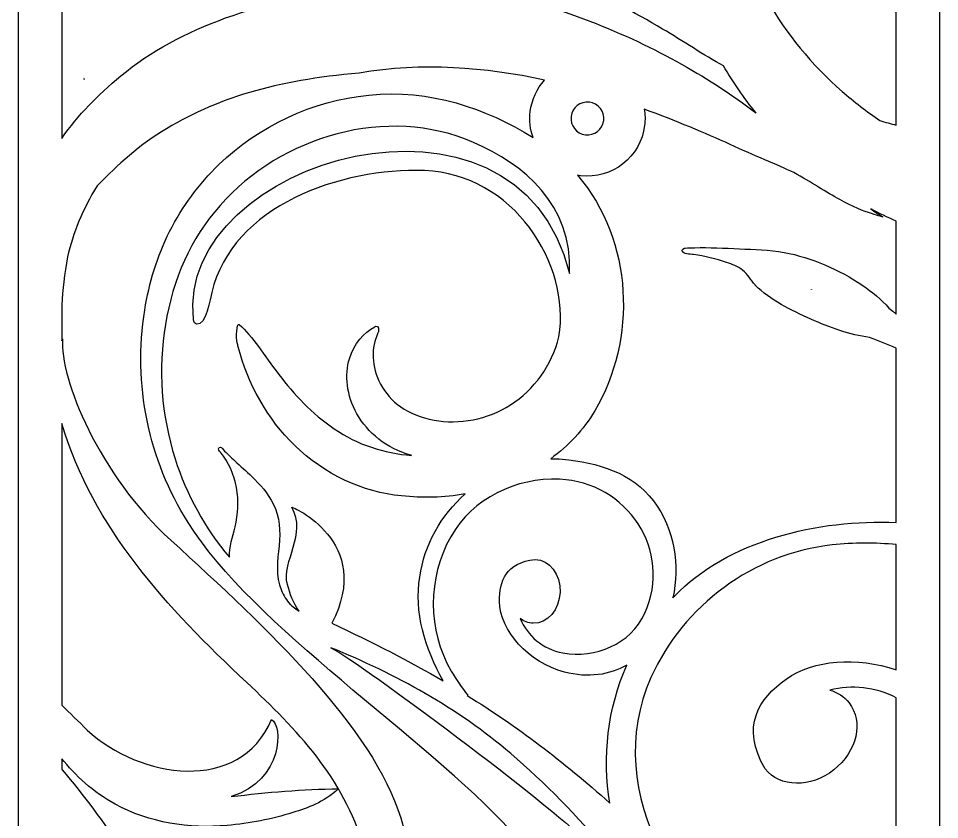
# Model space of a CAD drawing. Header units: centimetres. Extents: x 8.1 to 13.4, y -9 to 9.
# Drawn here: x 8.12 to 13.42, y -0.55 to 4.06 of the extents above; entities that cross this region are included whole.
import ezdxf

# ---------------------------------------------------------------- set-up
doc = ezdxf.new("R2010")
doc.units = ezdxf.units.CM
doc.header["$MEASUREMENT"] = 0
doc.layers.add('layer 1', color=7, linetype='Continuous')

msp = doc.modelspace()

# ---------------------------------------------------------------- linework, layer by layer
at = {"layer": 'layer 1', "color": 250, "lineweight": 30}
for points, knots in [([(13.41766, 9.00069), (13.41766, 9.00069), (8.11955, 9.00069), (8.11955, 9.00069), (8.11955, 9.00069), (8.11955, 9.00069), (8.11955, -9.00021), (8.11955, -9.00021), (8.11955, -9.00021), (8.11955, -9.00021), (13.41766, -9.00021), (13.41766, -9.00021), (13.41766, -9.00021), (13.41766, -9.00021), (13.41766, 9.00069), (13.41766, 9.00069)], [0, 0, 0, 0, 0.2, 0.2, 0.2, 0.2, 0.4, 0.4, 0.4, 0.4, 0.6, 0.6, 0.6, 0.6, 1, 1, 1, 1]), ([(13.16892, 5.59958), (13.16892, 5.59958), (13.16892, 4.74987), (13.16892, 4.74987), (13.16892, 4.74987), (13.08696, 4.79093), (12.99513, 4.7902), (12.9287, 4.73929), (12.9287, 4.73929), (12.74644, 4.55365), (12.80506, 4.38676), (12.92047, 4.25172), (12.92047, 4.25172), (12.98103, 4.18085), (13.0682, 4.12782), (13.16892, 4.09543), (13.16892, 4.09543), (13.16892, 4.09543), (13.16892, 3.44689), (13.16892, 3.44689), (13.16892, 3.44689), (13.13724, 3.45454), (13.10568, 3.46316), (13.07429, 3.47276), (13.07429, 3.47276), (13.00415, 3.52078), (12.92131, 3.58382), (12.85742, 3.63989), (12.85742, 3.63989), (12.68073, 3.79596), (12.53515, 3.9727), (12.42713, 4.16374), (12.42713, 4.16374), (12.33499, 4.32622), (12.26505, 4.49624), (12.21407, 4.66416), (12.21407, 4.66416), (12.23989, 4.96289), (12.40432, 5.24173), (12.64484, 5.42314), (12.64484, 5.42314), (12.80354, 5.54291), (12.98793, 5.59935), (13.16892, 5.59958)], [0, 0, 0, 0, 0.0833333, 0.0833333, 0.0833333, 0.0833333, 0.1666667, 0.1666667, 0.1666667, 0.1666667, 0.25, 0.25, 0.25, 0.25, 0.3333333, 0.3333333, 0.3333333, 0.3333333, 0.4166667, 0.4166667, 0.4166667, 0.4166667, 0.5, 0.5, 0.5, 0.5, 0.5833333, 0.5833333, 0.5833333, 0.5833333, 0.6666667, 0.6666667, 0.6666667, 0.6666667, 0.75, 0.75, 0.75, 0.75, 0.8333333, 0.8333333, 0.8333333, 0.8333333, 1, 1, 1, 1]), ([(8.36828, 3.37008), (8.36828, 3.37008), (8.36828, 4.53997), (8.36828, 4.53997), (8.36828, 4.53997), (8.60341, 4.58686), (8.84201, 4.62773), (9.08333, 4.64805), (9.08333, 4.64805), (9.36319, 4.67495), (9.60425, 4.65648), (9.88637, 4.62351), (9.88637, 4.62351), (10.15653, 4.59522), (10.41009, 4.56225), (10.64374, 4.50882), (10.64374, 4.50882), (10.87803, 4.45689), (11.09019, 4.38219), (11.27731, 4.28759), (11.27731, 4.28759), (11.48717, 4.18737), (11.66076, 4.097), (11.8248, 3.99864), (11.8248, 3.99864), (11.94234, 3.93035), (12.06151, 3.8479), (12.17462, 3.78709), (12.17462, 3.78709), (12.22904, 3.69426), (12.29167, 3.60361), (12.36181, 3.51668), (12.36181, 3.51668), (12.35154, 3.5241), (12.34111, 3.53167), (12.33048, 3.53947), (12.33048, 3.53947), (12.08654, 3.72286), (11.75593, 3.91322), (11.37005, 4.05822), (11.37005, 4.05822), (10.98165, 4.2029), (10.49963, 4.30354), (9.99152, 4.20786), (9.99152, 4.20786), (9.55658, 4.17792), (9.04048, 4.0093), (8.7089, 3.72981), (8.7089, 3.72981), (8.57106, 3.61392), (8.46684, 3.50885), (8.36828, 3.37008)], [0, 0, 0, 0, 0.0714286, 0.0714286, 0.0714286, 0.0714286, 0.1428571, 0.1428571, 0.1428571, 0.1428571, 0.2142857, 0.2142857, 0.2142857, 0.2142857, 0.2857143, 0.2857143, 0.2857143, 0.2857143, 0.3571429, 0.3571429, 0.3571429, 0.3571429, 0.4285714, 0.4285714, 0.4285714, 0.4285714, 0.5, 0.5, 0.5, 0.5, 0.5714286, 0.5714286, 0.5714286, 0.5714286, 0.6428571, 0.6428571, 0.6428571, 0.6428571, 0.7142857, 0.7142857, 0.7142857, 0.7142857, 0.7857143, 0.7857143, 0.7857143, 0.7857143, 0.8571429, 0.8571429, 0.8571429, 0.8571429, 1, 1, 1, 1]), ([(10.5631, 0.25097), (10.36966, 0.36393), (10.15998, 0.47201), (9.92159, 0.58307), (9.92159, 0.58307), (10.16864, 1.05005), (9.68726, 1.25896), (9.69177, 1.24931), (9.69177, 1.24931), (9.782, 1.09586), (9.63305, 0.94063), (9.66637, 0.8051), (9.66637, 0.8051), (9.68087, 0.75472), (9.69983, 0.69993), (9.73388, 0.65288), (9.73388, 0.65288), (9.72438, 0.65937), (9.68953, 0.68497), (9.68334, 0.69163), (9.68334, 0.69163), (9.66164, 0.71496), (9.64499, 0.74264), (9.63226, 0.77189), (9.63226, 0.77189), (9.5967, 0.85381), (9.6105, 0.94284), (9.61891, 1.0286), (9.61891, 1.0286), (9.62733, 1.11213), (9.62315, 1.19275), (9.58518, 1.26858), (9.58518, 1.26858), (9.55487, 1.32902), (9.50986, 1.38014), (9.46158, 1.42597), (9.46158, 1.42597), (9.42969, 1.45655), (9.39694, 1.48649), (9.36423, 1.5167), (9.36423, 1.5167), (9.34185, 1.53756), (9.31845, 1.5583), (9.29788, 1.58157), (9.29788, 1.58157), (9.29496, 1.5849), (9.29219, 1.58849), (9.28925, 1.59158), (9.28925, 1.59158), (9.27989, 1.60253), (9.26312, 1.58863), (9.272, 1.57751), (9.272, 1.57751), (9.27493, 1.57376), (9.27793, 1.57032), (9.28089, 1.56698), (9.28089, 1.56698), (9.37829, 1.44842), (9.40285, 1.28336), (9.36523, 1.13658), (9.36523, 1.13658), (9.35083, 1.07939), (9.33136, 1.02153), (9.33302, 0.96226), (9.33302, 0.96226), (9.19301, 1.12902), (9.08538, 1.32201), (9.02094, 1.52886), (9.02094, 1.52886), (8.94103, 1.77836), (8.92188, 2.04531), (8.96527, 2.30083), (8.96527, 2.30083), (9.00748, 2.55877), (9.11137, 2.79655), (9.27933, 2.98476), (9.27933, 2.98476), (9.63076, 3.38396), (10.24054, 3.56364), (10.73695, 3.34688), (10.73695, 3.34688), (11.02724, 3.22014), (11.30518, 2.9925), (11.29002, 2.59341), (11.29002, 2.59341), (10.99026, 3.82269), (9.02283, 3.24935), (9.12588, 2.32934), (9.12588, 2.32934), (9.12714, 2.31303), (9.13535, 2.30472), (9.14497, 2.30247), (9.14497, 2.30247), (9.19696, 2.29023), (9.22633, 2.45525), (9.23195, 2.48358), (9.23195, 2.48358), (9.34802, 2.98426), (9.97674, 3.20221), (10.45534, 3.18474), (10.45534, 3.18474), (10.96484, 3.16611), (11.29797, 2.64839), (11.22822, 2.22959), (11.22822, 2.22959), (11.1867, 2.06183), (11.08549, 1.92553), (10.95064, 1.83928), (10.95064, 1.83928), (10.81662, 1.75331), (10.65435, 1.72328), (10.50994, 1.75123), (10.50994, 1.75123), (10.35679, 1.77942), (10.25715, 1.85542), (10.20225, 1.95703), (10.20225, 1.95703), (10.1485, 2.05631), (10.14849, 2.1685), (10.18697, 2.25171), (10.18697, 2.25171), (10.18801, 2.25368), (10.18891, 2.25576), (10.18994, 2.25805), (10.18994, 2.25805), (10.1933, 2.26549), (10.19263, 2.29802), (10.17504, 2.28984), (10.17504, 2.28984), (10.17304, 2.28877), (10.17053, 2.28767), (10.16864, 2.28658), (10.16864, 2.28658), (10.10661, 2.25427), (10.04911, 2.19223), (10.02349, 2.10329), (10.02349, 2.10329), (9.99631, 2.01224), (10.00569, 1.89351), (10.06666, 1.78641), (10.06666, 1.78641), (10.12618, 1.67858), (10.23737, 1.5874), (10.37632, 1.5489), (10.37632, 1.5489), (10.37791, 1.5483), (10.37924, 1.5481), (10.381, 1.54755), (10.381, 1.54755), (10.2243, 1.55994), (10.06841, 1.60854), (9.93625, 1.7011), (9.93625, 1.7011), (9.80781, 1.78626), (9.70292, 1.9005), (9.61781, 2.01226), (9.61781, 2.01226), (9.53226, 2.12388), (9.46591, 2.23324), (9.38985, 2.30057), (9.38985, 2.30057), (9.37318, 2.3151), (9.371, 2.21834), (9.37823, 2.19584), (9.37823, 2.19584), (9.37976, 2.18794), (9.38188, 2.18011), (9.38363, 2.17273), (9.38363, 2.17273), (9.4387, 1.96206), (9.54912, 1.75857), (9.71043, 1.60308), (9.71043, 1.60308), (9.87518, 1.44167), (10.10227, 1.33443), (10.32299, 1.31507), (10.32299, 1.31507), (10.4433, 1.30155), (10.56735, 1.30539), (10.68832, 1.32625), (10.68832, 1.32625), (10.55075, 1.20308), (10.45229, 1.03409), (10.42861, 0.84877), (10.42861, 0.84877), (10.39444, 0.65375), (10.45706, 0.43559), (10.5631, 0.25097)], [0, 0, 0, 0, 0.0208333, 0.0208333, 0.0208333, 0.0208333, 0.0416667, 0.0416667, 0.0416667, 0.0416667, 0.0625, 0.0625, 0.0625, 0.0625, 0.0833333, 0.0833333, 0.0833333, 0.0833333, 0.1041667, 0.1041667, 0.1041667, 0.1041667, 0.125, 0.125, 0.125, 0.125, 0.1458333, 0.1458333, 0.1458333, 0.1458333, 0.1666667, 0.1666667, 0.1666667, 0.1666667, 0.1875, 0.1875, 0.1875, 0.1875, 0.2083333, 0.2083333, 0.2083333, 0.2083333, 0.2291667, 0.2291667, 0.2291667, 0.2291667, 0.25, 0.25, 0.25, 0.25, 0.2708333, 0.2708333, 0.2708333, 0.2708333, 0.2916667, 0.2916667, 0.2916667, 0.2916667, 0.3125, 0.3125, 0.3125, 0.3125, 0.3333333, 0.3333333, 0.3333333, 0.3333333, 0.3541667, 0.3541667, 0.3541667, 0.3541667, 0.375, 0.375, 0.375, 0.375, 0.3958333, 0.3958333, 0.3958333, 0.3958333, 0.4166667, 0.4166667, 0.4166667, 0.4166667, 0.4375, 0.4375, 0.4375, 0.4375, 0.4583333, 0.4583333, 0.4583333, 0.4583333, 0.4791667, 0.4791667, 0.4791667, 0.4791667, 0.5, 0.5, 0.5, 0.5, 0.5208333, 0.5208333, 0.5208333, 0.5208333, 0.5416667, 0.5416667, 0.5416667, 0.5416667, 0.5625, 0.5625, 0.5625, 0.5625, 0.5833333, 0.5833333, 0.5833333, 0.5833333, 0.6041667, 0.6041667, 0.6041667, 0.6041667, 0.625, 0.625, 0.625, 0.625, 0.6458333, 0.6458333, 0.6458333, 0.6458333, 0.6666667, 0.6666667, 0.6666667, 0.6666667, 0.6875, 0.6875, 0.6875, 0.6875, 0.7083333, 0.7083333, 0.7083333, 0.7083333, 0.7291667, 0.7291667, 0.7291667, 0.7291667, 0.75, 0.75, 0.75, 0.75, 0.7708333, 0.7708333, 0.7708333, 0.7708333, 0.7916667, 0.7916667, 0.7916667, 0.7916667, 0.8125, 0.8125, 0.8125, 0.8125, 0.8333333, 0.8333333, 0.8333333, 0.8333333, 0.8541667, 0.8541667, 0.8541667, 0.8541667, 0.875, 0.875, 0.875, 0.875, 0.8958333, 0.8958333, 0.8958333, 0.8958333, 0.9166667, 0.9166667, 0.9166667, 0.9166667, 0.9375, 0.9375, 0.9375, 0.9375, 0.9583333, 0.9583333, 0.9583333, 0.9583333, 1, 1, 1, 1]), ([(8.36828, -0.25563), (8.36828, -0.25563), (8.36828, -0.19638), (8.36828, -0.19638), (8.36828, -0.19638), (8.40572, -0.23888), (8.45084, -0.29093), (8.50301, -0.33586), (8.50301, -0.33586), (8.55541, -0.38178), (8.61308, -0.42283), (8.67618, -0.45678), (8.67618, -0.45678), (8.87185, -0.56474), (9.1041, -0.59875), (9.31932, -0.57969), (9.31932, -0.57969), (9.45022, -0.56794), (9.57518, -0.54334), (9.69789, -0.50536), (9.69789, -0.50536), (9.78686, -0.47784), (9.87015, -0.44884), (9.96008, -0.36929), (9.96008, -0.36929), (9.75856, -0.37059), (9.54718, -0.3881), (9.3438, -0.41399), (9.3438, -0.41399), (9.6465, -0.31744), (9.63996, -0.00219), (9.57582, 0.02987), (9.57582, 0.02987), (9.39253, -0.39987), (8.81529, -0.31091), (8.5154, -0.03086), (8.5154, -0.03086), (8.46524, 0.01864), (8.41631, 0.06619), (8.36828, 0.11204), (8.36828, 0.11204), (8.36828, 0.11204), (8.36828, 1.73144), (8.36828, 1.73144), (8.36828, 1.73144), (8.55241, 1.12515), (8.96975, 0.67539), (9.43278, 0.24202), (9.43278, 0.24202), (9.7191, -0.02597), (9.98958, -0.30439), (10.1064, -0.70668), (10.1064, -0.70668), (10.12416, -0.77188), (10.13027, -0.83645), (10.12714, -0.89142), (10.12714, -0.89142), (10.11458, -1.11187), (9.93376, -1.13988), (9.7442, -1.1709), (9.7442, -1.1709), (9.95739, -1.25202), (10.57844, -1.38003), (10.3182, -0.53608), (10.3182, -0.53608), (10.15814, -0.01704), (9.55933, 0.54882), (8.996, 1.06006), (8.996, 1.06006), (8.58629, 1.43188), (8.35416, 1.99182), (8.37372, 2.21759), (8.37372, 2.21759), (8.37372, 2.21759), (8.36859, 2.20649), (8.36859, 2.20649), (8.36859, 2.20649), (8.36859, 2.20649), (8.36828, 2.21247), (8.36828, 2.21247), (8.36828, 2.21247), (8.36828, 2.21247), (8.36828, 2.41253), (8.36828, 2.41253), (8.36828, 2.41253), (8.37275, 2.49871), (8.38333, 2.59139), (8.4026, 2.68935), (8.4026, 2.68935), (8.43236, 2.8251), (8.48996, 2.96382), (8.57248, 3.09726), (8.57248, 3.09726), (8.65115, 3.17994), (8.79953, 3.32117), (8.94228, 3.40815), (8.94228, 3.40815), (9.25419, 3.60212), (9.60164, 3.70439), (10.07946, 3.74525), (10.07946, 3.74525), (10.44157, 3.80867), (10.80631, 3.77888), (11.14525, 3.70552), (11.14525, 3.70552), (11.10161, 3.65675), (11.07193, 3.59453), (11.06345, 3.52453), (11.06345, 3.52453), (11.0571, 3.47245), (11.0632, 3.42178), (11.07939, 3.37543), (11.07939, 3.37543), (10.80739, 3.54484), (10.48599, 3.65423), (10.13416, 3.61919), (10.13416, 3.61919), (9.81065, 3.58696), (9.50283, 3.44225), (9.27235, 3.21969), (9.27235, 3.21969), (9.1572, 3.10785), (9.06123, 2.97767), (8.98918, 2.83542), (8.98918, 2.83542), (8.91732, 2.69299), (8.87136, 2.53905), (8.84608, 2.38343), (8.84608, 2.38343), (8.77628, 1.96102), (8.86855, 1.51888), (9.09536, 1.16295), (9.09536, 1.16295), (9.46879, 0.56243), (10.45472, -0.06611), (10.95106, -0.6103), (10.95106, -0.6103), (10.98534, -0.66082), (11.02149, -0.71866), (11.05832, -0.78241), (11.05832, -0.78241), (11.13485, -0.91935), (11.21191, -1.08746), (11.25036, -1.27853), (11.25036, -1.27853), (11.2889, -1.46765), (11.28562, -1.68544), (11.19585, -1.87144), (11.19585, -1.87144), (11.10904, -2.05418), (10.92665, -2.20247), (10.73356, -2.20358), (10.73356, -2.20358), (10.63963, -2.20429), (10.5468, -2.17096), (10.47989, -2.11602), (10.47989, -2.11602), (10.41232, -2.06095), (10.37114, -1.98285), (10.35758, -1.9077), (10.35758, -1.9077), (10.3436, -1.83126), (10.35647, -1.75799), (10.3829, -1.69963), (10.3829, -1.69963), (10.40887, -1.64128), (10.45023, -1.60032), (10.49047, -1.57523), (10.49047, -1.57523), (10.57289, -1.52501), (10.63985, -1.5346), (10.65284, -1.53373), (10.65284, -1.53373), (10.70872, -1.53952), (10.79162, -1.55656), (10.84464, -1.63329), (10.84464, -1.63329), (10.87009, -1.67102), (10.88531, -1.72283), (10.87676, -1.77643), (10.87676, -1.77643), (10.86884, -1.82968), (10.83641, -1.88547), (10.78349, -1.90533), (10.78349, -1.90533), (10.73118, -1.92498), (10.69456, -1.92249), (10.66769, -1.92722), (10.66769, -1.92722), (10.64095, -1.93034), (10.62245, -1.9379), (10.62246, -1.9559), (10.62246, -1.9559), (10.62169, -1.97256), (10.64239, -2.00365), (10.698, -2.01565), (10.698, -2.01565), (10.9967, -2.08465), (11.09483, -1.64729), (10.84592, -1.49553), (10.84592, -1.49553), (10.70102, -1.4072), (10.47934, -1.41071), (10.34754, -1.52348), (10.34754, -1.52348), (10.25751, -1.60052), (10.19487, -1.80067), (10.24803, -1.97907), (10.24803, -1.97907), (10.0865, -1.91466), (9.89699, -1.90623), (9.72818, -1.98103), (9.72818, -1.98103), (9.54237, -2.06336), (9.43922, -2.24066), (9.37395, -2.43751), (9.37395, -2.43751), (9.36708, -2.45823), (9.36139, -2.47923), (9.3567, -2.50042), (9.3567, -2.50042), (9.35466, -2.48188), (9.35247, -2.46331), (9.35016, -2.4447), (9.35016, -2.4447), (9.34441, -2.3976), (9.33767, -2.35026), (9.33003, -2.3031), (9.33003, -2.3031), (9.34819, -2.29915), (9.36645, -2.29431), (9.38426, -2.28837), (9.38426, -2.28837), (9.38674, -2.28733), (9.38937, -2.28652), (9.39216, -2.28552), (9.39216, -2.28552), (9.42563, -2.27353), (9.41321, -2.22491), (9.37936, -2.2259), (9.37936, -2.2259), (9.35755, -2.2265), (9.33673, -2.22506), (9.31653, -2.22193), (9.31653, -2.22193), (9.29651, -2.11252), (9.27197, -2.00287), (9.24254, -1.89413), (9.24254, -1.89413), (9.43387, -1.83102), (9.59589, -1.66544), (9.69938, -1.49089), (9.69938, -1.49089), (9.70229, -1.48656), (9.70478, -1.48203), (9.70751, -1.47742), (9.70751, -1.47742), (9.72332, -1.44942), (9.68608, -1.4225), (9.66199, -1.43931), (9.66199, -1.43931), (9.59834, -1.48325), (9.52082, -1.50938), (9.44492, -1.52175), (9.44492, -1.52175), (9.27399, -1.54931), (9.14666, -1.46399), (9.05056, -1.34383), (9.05056, -1.34383), (9.03944, -1.31807), (9.02791, -1.29267), (9.01638, -1.26719), (9.01638, -1.26719), (8.84503, -0.89163), (8.61641, -0.54949), (8.3715, -0.25946), (8.3715, -0.25946), (8.3715, -0.25946), (8.36828, -0.25563), (8.36828, -0.25563)], [0, 0, 0, 0, 0.0140845, 0.0140845, 0.0140845, 0.0140845, 0.028169, 0.028169, 0.028169, 0.028169, 0.0422535, 0.0422535, 0.0422535, 0.0422535, 0.056338, 0.056338, 0.056338, 0.056338, 0.0704225, 0.0704225, 0.0704225, 0.0704225, 0.084507, 0.084507, 0.084507, 0.084507, 0.0985915, 0.0985915, 0.0985915, 0.0985915, 0.1126761, 0.1126761, 0.1126761, 0.1126761, 0.1267606, 0.1267606, 0.1267606, 0.1267606, 0.1408451, 0.1408451, 0.1408451, 0.1408451, 0.1549296, 0.1549296, 0.1549296, 0.1549296, 0.1690141, 0.1690141, 0.1690141, 0.1690141, 0.1830986, 0.1830986, 0.1830986, 0.1830986, 0.1971831, 0.1971831, 0.1971831, 0.1971831, 0.2112676, 0.2112676, 0.2112676, 0.2112676, 0.2253521, 0.2253521, 0.2253521, 0.2253521, 0.2394366, 0.2394366, 0.2394366, 0.2394366, 0.2535211, 0.2535211, 0.2535211, 0.2535211, 0.2676056, 0.2676056, 0.2676056, 0.2676056, 0.2816901, 0.2816901, 0.2816901, 0.2816901, 0.2957746, 0.2957746, 0.2957746, 0.2957746, 0.3098592, 0.3098592, 0.3098592, 0.3098592, 0.3239437, 0.3239437, 0.3239437, 0.3239437, 0.3380282, 0.3380282, 0.3380282, 0.3380282, 0.3521127, 0.3521127, 0.3521127, 0.3521127, 0.3661972, 0.3661972, 0.3661972, 0.3661972, 0.3802817, 0.3802817, 0.3802817, 0.3802817, 0.3943662, 0.3943662, 0.3943662, 0.3943662, 0.4084507, 0.4084507, 0.4084507, 0.4084507, 0.4225352, 0.4225352, 0.4225352, 0.4225352, 0.4366197, 0.4366197, 0.4366197, 0.4366197, 0.4507042, 0.4507042, 0.4507042, 0.4507042, 0.4647887, 0.4647887, 0.4647887, 0.4647887, 0.4788732, 0.4788732, 0.4788732, 0.4788732, 0.4929577, 0.4929577, 0.4929577, 0.4929577, 0.5070423, 0.5070423, 0.5070423, 0.5070423, 0.5211268, 0.5211268, 0.5211268, 0.5211268, 0.5352113, 0.5352113, 0.5352113, 0.5352113, 0.5492958, 0.5492958, 0.5492958, 0.5492958, 0.5633803, 0.5633803, 0.5633803, 0.5633803, 0.5774648, 0.5774648, 0.5774648, 0.5774648, 0.5915493, 0.5915493, 0.5915493, 0.5915493, 0.6056338, 0.6056338, 0.6056338, 0.6056338, 0.6197183, 0.6197183, 0.6197183, 0.6197183, 0.6338028, 0.6338028, 0.6338028, 0.6338028, 0.6478873, 0.6478873, 0.6478873, 0.6478873, 0.6619718, 0.6619718, 0.6619718, 0.6619718, 0.6760563, 0.6760563, 0.6760563, 0.6760563, 0.6901408, 0.6901408, 0.6901408, 0.6901408, 0.7042254, 0.7042254, 0.7042254, 0.7042254, 0.7183099, 0.7183099, 0.7183099, 0.7183099, 0.7323944, 0.7323944, 0.7323944, 0.7323944, 0.7464789, 0.7464789, 0.7464789, 0.7464789, 0.7605634, 0.7605634, 0.7605634, 0.7605634, 0.7746479, 0.7746479, 0.7746479, 0.7746479, 0.7887324, 0.7887324, 0.7887324, 0.7887324, 0.8028169, 0.8028169, 0.8028169, 0.8028169, 0.8169014, 0.8169014, 0.8169014, 0.8169014, 0.8309859, 0.8309859, 0.8309859, 0.8309859, 0.8450704, 0.8450704, 0.8450704, 0.8450704, 0.8591549, 0.8591549, 0.8591549, 0.8591549, 0.8732394, 0.8732394, 0.8732394, 0.8732394, 0.8873239, 0.8873239, 0.8873239, 0.8873239, 0.9014085, 0.9014085, 0.9014085, 0.9014085, 0.915493, 0.915493, 0.915493, 0.915493, 0.9295775, 0.9295775, 0.9295775, 0.9295775, 0.943662, 0.943662, 0.943662, 0.943662, 0.9577465, 0.9577465, 0.9577465, 0.9577465, 0.971831, 0.971831, 0.971831, 0.971831, 1, 1, 1, 1]), ([(8.49416, 3.7183), (8.49416, 3.7183), (8.49436, 3.71848), (8.49436, 3.71848), (8.49436, 3.71848), (8.49416, 3.7183), (8.49416, 3.7183), (8.49416, 3.7183)], [0, 0, 0, 0, 0.3333333, 0.3333333, 0.3333333, 0.3333333, 1, 1, 1, 1]), ([(8.49424, 3.71813), (8.49424, 3.71813), (8.49416, 3.71827), (8.49416, 3.71827), (8.49416, 3.71827), (8.49416, 3.71827), (8.49424, 3.71813), (8.49424, 3.71813), (8.49424, 3.71813), (8.49424, 3.71813), (8.49449, 3.71801), (8.49449, 3.71801), (8.49449, 3.71801), (8.49449, 3.71801), (8.49436, 3.71801), (8.49436, 3.71801), (8.49436, 3.71801), (8.49436, 3.71801), (8.49424, 3.71813), (8.49424, 3.71813)], [0, 0, 0, 0, 0.1666667, 0.1666667, 0.1666667, 0.1666667, 0.3333333, 0.3333333, 0.3333333, 0.3333333, 0.5, 0.5, 0.5, 0.5, 0.6666667, 0.6666667, 0.6666667, 0.6666667, 1, 1, 1, 1]), ([(8.49454, 3.71789), (8.49454, 3.71789), (8.49436, 3.71797), (8.49436, 3.71797), (8.49436, 3.71797), (8.49436, 3.71797), (8.49454, 3.71789), (8.49454, 3.71789)], [0, 0, 0, 0, 0.3333333, 0.3333333, 0.3333333, 0.3333333, 1, 1, 1, 1]), ([(8.49505, 3.71667), (8.49497, 3.7169), (8.49497, 3.7169), (8.49497, 3.7169), (8.49497, 3.7169), (8.49497, 3.7169), (8.49505, 3.71667), (8.49509, 3.7166), (8.49509, 3.7166), (8.49505, 3.71667), (8.49505, 3.71667), (8.49505, 3.71667)], [0, 0, 0, 0, 0.25, 0.25, 0.25, 0.25, 0.5, 0.5, 0.5, 0.5, 1, 1, 1, 1]), ([(8.49671, 3.71334), (8.49671, 3.71334), (8.49633, 3.71325), (8.49633, 3.71325), (8.49633, 3.71325), (8.49633, 3.71325), (8.49671, 3.71334), (8.49671, 3.71334), (8.49671, 3.71334), (8.49698, 3.71317), (8.49688, 3.71287), (8.4971, 3.71235), (8.4971, 3.71235), (8.4971, 3.71196), (8.49719, 3.71196), (8.49732, 3.71172), (8.49732, 3.71172), (8.49732, 3.71172), (8.49753, 3.71163), (8.49753, 3.71163), (8.49753, 3.71163), (8.49796, 3.71081), (8.49813, 3.71035), (8.4984, 3.70965), (8.4984, 3.70965), (8.49813, 3.70982), (8.49825, 3.70999), (8.49809, 3.71018), (8.49809, 3.71018), (8.49821, 3.71026), (8.49809, 3.71026), (8.49809, 3.71026), (8.49809, 3.71026), (8.49809, 3.71055), (8.49772, 3.71068), (8.49778, 3.71076), (8.49778, 3.71076), (8.49772, 3.71086), (8.49772, 3.71086), (8.49772, 3.71086), (8.49772, 3.71086), (8.49772, 3.71086), (8.49766, 3.71128), (8.49744, 3.71145), (8.49744, 3.71145), (8.49744, 3.71145), (8.49744, 3.71145), (8.49753, 3.71163), (8.49753, 3.71163), (8.49753, 3.71163), (8.49732, 3.71172), (8.49732, 3.71172), (8.49732, 3.71172), (8.49719, 3.71196), (8.4971, 3.71196), (8.4971, 3.71218), (8.4971, 3.71218), (8.4971, 3.71218), (8.49702, 3.71214), (8.4971, 3.71235), (8.4971, 3.71235), (8.4971, 3.71235), (8.49688, 3.71287), (8.49688, 3.71287), (8.49688, 3.71287), (8.49688, 3.71287), (8.49671, 3.71291), (8.49671, 3.71291), (8.49671, 3.71291), (8.49671, 3.71282), (8.49671, 3.71304), (8.49671, 3.71334)], [0, 0, 0, 0, 0.0526316, 0.0526316, 0.0526316, 0.0526316, 0.1052632, 0.1052632, 0.1052632, 0.1052632, 0.1578947, 0.1578947, 0.1578947, 0.1578947, 0.2105263, 0.2105263, 0.2105263, 0.2105263, 0.2631579, 0.2631579, 0.2631579, 0.2631579, 0.3157895, 0.3157895, 0.3157895, 0.3157895, 0.3684211, 0.3684211, 0.3684211, 0.3684211, 0.4210526, 0.4210526, 0.4210526, 0.4210526, 0.4736842, 0.4736842, 0.4736842, 0.4736842, 0.5263158, 0.5263158, 0.5263158, 0.5263158, 0.5789474, 0.5789474, 0.5789474, 0.5789474, 0.6315789, 0.6315789, 0.6315789, 0.6315789, 0.6842105, 0.6842105, 0.6842105, 0.6842105, 0.7368421, 0.7368421, 0.7368421, 0.7368421, 0.7894737, 0.7894737, 0.7894737, 0.7894737, 0.8421053, 0.8421053, 0.8421053, 0.8421053, 0.8947368, 0.8947368, 0.8947368, 0.8947368, 1, 1, 1, 1]), ([(8.49899, 3.7082), (8.49899, 3.7082), (8.4989, 3.70854), (8.4989, 3.70854), (8.4989, 3.70854), (8.4989, 3.70854), (8.49908, 3.70837), (8.49908, 3.70837), (8.49908, 3.70837), (8.49882, 3.7082), (8.49899, 3.7082), (8.49899, 3.7082), (8.49899, 3.7082), (8.49899, 3.7082), (8.49899, 3.7082), (8.49895, 3.70804), (8.49895, 3.70804), (8.49899, 3.7082), (8.49899, 3.7082), (8.49899, 3.7082)], [0, 0, 0, 0, 0.1666667, 0.1666667, 0.1666667, 0.1666667, 0.3333333, 0.3333333, 0.3333333, 0.3333333, 0.5, 0.5, 0.5, 0.5, 0.6666667, 0.6666667, 0.6666667, 0.6666667, 1, 1, 1, 1]), ([(11.48577, 3.47316), (11.47964, 3.4213), (11.43249, 3.38443), (11.3806, 3.39085), (11.3806, 3.39085), (11.32904, 3.39712), (11.29201, 3.44414), (11.29815, 3.496), (11.29815, 3.496), (11.30458, 3.54774), (11.35194, 3.58482), (11.40344, 3.57848), (11.40344, 3.57848), (11.4554, 3.57219), (11.49219, 3.52498), (11.48577, 3.47316)], [0, 0, 0, 0, 0.2, 0.2, 0.2, 0.2, 0.4, 0.4, 0.4, 0.4, 0.6, 0.6, 0.6, 0.6, 1, 1, 1, 1]), ([(13.16892, 2.89415), (13.16892, 2.89415), (13.16892, 2.35984), (13.16892, 2.35984), (13.16892, 2.35984), (13.16397, 2.36384), (13.15942, 2.36765), (13.15535, 2.37122), (13.15535, 2.37122), (13.14547, 2.37949), (13.13589, 2.3874), (13.12603, 2.39501), (13.12603, 2.39501), (13.08461, 2.44409), (13.02584, 2.49025), (12.97542, 2.52446), (12.97542, 2.52446), (12.84041, 2.61678), (12.68244, 2.68523), (12.52322, 2.71467), (12.52322, 2.71467), (12.43585, 2.73053), (12.3514, 2.73133), (12.26617, 2.73573), (12.26617, 2.73573), (12.17969, 2.74017), (12.09316, 2.7434), (12.00823, 2.74161), (12.00823, 2.74161), (11.99185, 2.74139), (11.97048, 2.7425), (11.95409, 2.73914), (11.95409, 2.73914), (11.95108, 2.73867), (11.94814, 2.73795), (11.94595, 2.73688), (11.94595, 2.73688), (11.93449, 2.73269), (11.93281, 2.71814), (11.94706, 2.71184), (11.94706, 2.71184), (11.95196, 2.70971), (11.95747, 2.70817), (11.96329, 2.70723), (11.96329, 2.70723), (11.97672, 2.70436), (11.9913, 2.70392), (12.00324, 2.70238), (12.00324, 2.70238), (12.06646, 2.69219), (12.13124, 2.6791), (12.19293, 2.65764), (12.19293, 2.65764), (12.22409, 2.64685), (12.2583, 2.63338), (12.2837, 2.61355), (12.2837, 2.61355), (12.31662, 2.58814), (12.3306, 2.55598), (12.35651, 2.5275), (12.35651, 2.5275), (12.35701, 2.52702), (12.35744, 2.52674), (12.35783, 2.52643), (12.35783, 2.52643), (12.35811, 2.52572), (12.35829, 2.52547), (12.35892, 2.52513), (12.35892, 2.52513), (12.43921, 2.44291), (12.56751, 2.38007), (12.67766, 2.33104), (12.67766, 2.33104), (12.78514, 2.28356), (12.9033, 2.23949), (13.01517, 2.226), (13.01517, 2.226), (13.06918, 2.20609), (13.12034, 2.18528), (13.16892, 2.16389), (13.16892, 2.16389), (13.16892, 2.16389), (13.16892, 1.16141), (13.16892, 1.16141), (13.16892, 1.16141), (12.72059, 1.18435), (12.19555, 1.05542), (11.89311, 0.73867), (11.89311, 0.73867), (11.88981, 0.73552), (11.88662, 0.7323), (11.88336, 0.72911), (11.88336, 0.72911), (11.92497, 0.91459), (11.89474, 1.12405), (11.77207, 1.28604), (11.77207, 1.28604), (11.64937, 1.44807), (11.45317, 1.50789), (11.2466, 1.52634), (11.2466, 1.52634), (11.22475, 1.5283), (11.20292, 1.52904), (11.18111, 1.52874), (11.18111, 1.52874), (11.28247, 1.60243), (11.3695, 1.6943), (11.43447, 1.80409), (11.43447, 1.80409), (11.67676, 2.2141), (11.65793, 2.78041), (11.33468, 3.15845), (11.33468, 3.15845), (11.34041, 3.15745), (11.34618, 3.15657), (11.35201, 3.15585), (11.35201, 3.15585), (11.53395, 3.13384), (11.69902, 3.26278), (11.7212, 3.44473), (11.7212, 3.44473), (11.72506, 3.47648), (11.72428, 3.50775), (11.7194, 3.53783), (11.7194, 3.53783), (11.90222, 3.47174), (12.06895, 3.40042), (12.21304, 3.33535), (12.21304, 3.33535), (12.34487, 3.27358), (12.49045, 3.21697), (12.57994, 3.17323), (12.57994, 3.17323), (12.67904, 3.11943), (12.76781, 3.05884), (12.84348, 3.01804), (12.84348, 3.01804), (12.99673, 2.93381), (13.09301, 2.92102), (13.09139, 2.91873), (13.09139, 2.91873), (13.09216, 2.91984), (13.06581, 2.93333), (13.02179, 2.96474), (13.02179, 2.96474), (13.06983, 2.94007), (13.1189, 2.91649), (13.16892, 2.89415)], [0, 0, 0, 0, 0.0263158, 0.0263158, 0.0263158, 0.0263158, 0.0526316, 0.0526316, 0.0526316, 0.0526316, 0.0789474, 0.0789474, 0.0789474, 0.0789474, 0.1052632, 0.1052632, 0.1052632, 0.1052632, 0.1315789, 0.1315789, 0.1315789, 0.1315789, 0.1578947, 0.1578947, 0.1578947, 0.1578947, 0.1842105, 0.1842105, 0.1842105, 0.1842105, 0.2105263, 0.2105263, 0.2105263, 0.2105263, 0.2368421, 0.2368421, 0.2368421, 0.2368421, 0.2631579, 0.2631579, 0.2631579, 0.2631579, 0.2894737, 0.2894737, 0.2894737, 0.2894737, 0.3157895, 0.3157895, 0.3157895, 0.3157895, 0.3421053, 0.3421053, 0.3421053, 0.3421053, 0.3684211, 0.3684211, 0.3684211, 0.3684211, 0.3947368, 0.3947368, 0.3947368, 0.3947368, 0.4210526, 0.4210526, 0.4210526, 0.4210526, 0.4473684, 0.4473684, 0.4473684, 0.4473684, 0.4736842, 0.4736842, 0.4736842, 0.4736842, 0.5, 0.5, 0.5, 0.5, 0.5263158, 0.5263158, 0.5263158, 0.5263158, 0.5526316, 0.5526316, 0.5526316, 0.5526316, 0.5789474, 0.5789474, 0.5789474, 0.5789474, 0.6052632, 0.6052632, 0.6052632, 0.6052632, 0.6315789, 0.6315789, 0.6315789, 0.6315789, 0.6578947, 0.6578947, 0.6578947, 0.6578947, 0.6842105, 0.6842105, 0.6842105, 0.6842105, 0.7105263, 0.7105263, 0.7105263, 0.7105263, 0.7368421, 0.7368421, 0.7368421, 0.7368421, 0.7631579, 0.7631579, 0.7631579, 0.7631579, 0.7894737, 0.7894737, 0.7894737, 0.7894737, 0.8157895, 0.8157895, 0.8157895, 0.8157895, 0.8421053, 0.8421053, 0.8421053, 0.8421053, 0.8684211, 0.8684211, 0.8684211, 0.8684211, 0.8947368, 0.8947368, 0.8947368, 0.8947368, 0.9210526, 0.9210526, 0.9210526, 0.9210526, 0.9473684, 0.9473684, 0.9473684, 0.9473684, 1, 1, 1, 1]), ([(12.68066, 2.50161), (12.68066, 2.50161), (12.68038, 2.50161), (12.68041, 2.50137), (12.68041, 2.50137), (12.68038, 2.50161), (12.68052, 2.50189), (12.68052, 2.50189), (12.68052, 2.50189), (12.68096, 2.50235), (12.68111, 2.50291), (12.68146, 2.50326), (12.68146, 2.50326), (12.68111, 2.50291), (12.68096, 2.50235), (12.68066, 2.50161)], [0, 0, 0, 0, 0.2, 0.2, 0.2, 0.2, 0.4, 0.4, 0.4, 0.4, 0.6, 0.6, 0.6, 0.6, 1, 1, 1, 1]), ([(8.75401, 1.4014), (8.75401, 1.4014), (8.75384, 1.4014), (8.75384, 1.4014), (8.75384, 1.4014), (8.75384, 1.4014), (8.75384, 1.40157), (8.75384, 1.40157), (8.75384, 1.40157), (8.75384, 1.40157), (8.75401, 1.4014), (8.75401, 1.4014)], [0, 0, 0, 0, 0.25, 0.25, 0.25, 0.25, 0.5, 0.5, 0.5, 0.5, 1, 1, 1, 1]), ([(11.52129, -0.45105), (11.24854, -0.20865), (10.99072, -0.01216), (10.70092, 0.16794), (10.70092, 0.16794), (10.70092, 0.16794), (10.70433, 0.16921), (10.70433, 0.16921), (10.70433, 0.16921), (10.66911, 0.21232), (10.63701, 0.25845), (10.60855, 0.30759), (10.60855, 0.30759), (10.47113, 0.54496), (10.47202, 0.84236), (10.60613, 1.08037), (10.60613, 1.08037), (10.73129, 1.30223), (10.98313, 1.42135), (11.23168, 1.41092), (11.23168, 1.41092), (11.61828, 1.39482), (11.88644, 0.99897), (11.72221, 0.63994), (11.72221, 0.63994), (11.6405, 0.46223), (11.43701, 0.37874), (11.25165, 0.41269), (11.25165, 0.41269), (11.13328, 0.43435), (11.04688, 0.51173), (11.00541, 0.61053), (11.00541, 0.61053), (11.02683, 0.59368), (11.05251, 0.58357), (11.08033, 0.58282), (11.08033, 0.58282), (11.1623, 0.58002), (11.2316, 0.6601), (11.23468, 0.76177), (11.23468, 0.76177), (11.23816, 0.86294), (11.17409, 0.94737), (11.09183, 0.95019), (11.09183, 0.95019), (10.92361, 0.93221), (10.88414, 0.82418), (10.88634, 0.70867), (10.88634, 0.70867), (10.88953, 0.54028), (11.05282, 0.35626), (11.26009, 0.30223), (11.26009, 0.30223), (11.39831, 0.2662), (11.51955, 0.28618), (11.61837, 0.34257), (11.61837, 0.34257), (11.50934, 0.09458), (11.476, -0.18729), (11.52129, -0.45105)], [0, 0, 0, 0, 0.0625, 0.0625, 0.0625, 0.0625, 0.125, 0.125, 0.125, 0.125, 0.1875, 0.1875, 0.1875, 0.1875, 0.25, 0.25, 0.25, 0.25, 0.3125, 0.3125, 0.3125, 0.3125, 0.375, 0.375, 0.375, 0.375, 0.4375, 0.4375, 0.4375, 0.4375, 0.5, 0.5, 0.5, 0.5, 0.5625, 0.5625, 0.5625, 0.5625, 0.625, 0.625, 0.625, 0.625, 0.6875, 0.6875, 0.6875, 0.6875, 0.75, 0.75, 0.75, 0.75, 0.8125, 0.8125, 0.8125, 0.8125, 0.875, 0.875, 0.875, 0.875, 1, 1, 1, 1]), ([(13.16892, 1.0349), (13.16892, 1.0349), (13.16892, 0.31558), (13.16892, 0.31558), (13.16892, 0.31558), (12.94048, 0.39104), (12.69479, 0.37441), (12.53549, 0.26163), (12.53549, 0.26163), (12.37788, 0.15006), (12.27163, -0.01018), (12.41424, -0.25438), (12.41424, -0.25438), (12.4996, -0.36229), (12.67676, -0.3648), (12.80943, -0.25979), (12.80943, -0.25979), (12.9432, -0.15483), (12.98226, 0.01783), (12.8972, 0.12534), (12.8972, 0.12534), (12.86862, 0.16204), (12.82954, 0.1866), (12.78564, 0.19869), (12.78564, 0.19869), (12.91267, 0.22947), (13.04807, 0.21672), (13.16892, 0.15402), (13.16892, 0.15402), (13.16892, 0.15402), (13.16892, -0.83773), (13.16892, -0.83773), (13.16892, -0.83773), (13.16202, -0.80844), (13.14998, -0.78764), (13.13519, -0.78025), (13.13519, -0.78025), (12.92916, -1.26333), (12.28029, -1.16333), (11.94318, -0.84854), (11.94318, -0.84854), (11.89995, -0.80588), (11.85752, -0.76448), (11.81575, -0.72426), (11.81575, -0.72426), (11.64973, -0.42244), (11.61254, -0.0525), (11.75745, 0.27015), (11.75745, 0.27015), (11.94475, 0.68663), (12.34409, 0.98274), (12.7998, 1.03316), (12.7998, 1.03316), (12.924, 1.04686), (13.04743, 1.04693), (13.16892, 1.0349)], [0, 0, 0, 0, 0.0666667, 0.0666667, 0.0666667, 0.0666667, 0.1333333, 0.1333333, 0.1333333, 0.1333333, 0.2, 0.2, 0.2, 0.2, 0.2666667, 0.2666667, 0.2666667, 0.2666667, 0.3333333, 0.3333333, 0.3333333, 0.3333333, 0.4, 0.4, 0.4, 0.4, 0.4666667, 0.4666667, 0.4666667, 0.4666667, 0.5333333, 0.5333333, 0.5333333, 0.5333333, 0.6, 0.6, 0.6, 0.6, 0.6666667, 0.6666667, 0.6666667, 0.6666667, 0.7333333, 0.7333333, 0.7333333, 0.7333333, 0.8, 0.8, 0.8, 0.8, 0.8666667, 0.8666667, 0.8666667, 0.8666667, 1, 1, 1, 1]), ([(13.16892, -1.41099), (13.16892, -1.41099), (13.16892, -2.46855), (13.16892, -2.46855), (13.16892, -2.46855), (13.11203, -2.49637), (13.04958, -2.51442), (12.98805, -2.52443), (12.98805, -2.52443), (12.79591, -2.55542), (12.65277, -2.45949), (12.54475, -2.32443), (12.54475, -2.32443), (12.53226, -2.29549), (12.5193, -2.26692), (12.50633, -2.2383), (12.50633, -2.2383), (12.31372, -1.81612), (12.05672, -1.43152), (11.78142, -1.1055), (11.78142, -1.1055), (11.66896, -0.9716), (11.55397, -0.84731), (11.43922, -0.73264), (11.43922, -0.73264), (11.41675, -0.70823), (11.39402, -0.68379), (11.37098, -0.65953), (11.37098, -0.65953), (11.19375, -0.47334), (10.10199, 0.34535), (9.91723, 0.442), (9.91723, 0.442), (10.28733, 0.29108), (10.64781, 0.09488), (10.95108, -0.16631), (10.95108, -0.16631), (11.1512, -0.33571), (11.33248, -0.52755), (11.50925, -0.72792), (11.50925, -0.72792), (11.59786, -0.82805), (11.68584, -0.92994), (11.77553, -1.03203), (11.77553, -1.03203), (11.81804, -1.08025), (11.86956, -1.13995), (11.92925, -1.19138), (11.92925, -1.19138), (11.97636, -1.23267), (12.02729, -1.27044), (12.08208, -1.30344), (12.08208, -1.30344), (12.24578, -1.42257), (12.42921, -1.50009), (12.63678, -1.50281), (12.63678, -1.50281), (12.75421, -1.50435), (12.86825, -1.48527), (12.97591, -1.44989), (12.97591, -1.44989), (13.04123, -1.43996), (13.10545, -1.42702), (13.16892, -1.41099)], [0, 0, 0, 0, 0.0588235, 0.0588235, 0.0588235, 0.0588235, 0.1176471, 0.1176471, 0.1176471, 0.1176471, 0.1764706, 0.1764706, 0.1764706, 0.1764706, 0.2352941, 0.2352941, 0.2352941, 0.2352941, 0.2941176, 0.2941176, 0.2941176, 0.2941176, 0.3529412, 0.3529412, 0.3529412, 0.3529412, 0.4117647, 0.4117647, 0.4117647, 0.4117647, 0.4705882, 0.4705882, 0.4705882, 0.4705882, 0.5294118, 0.5294118, 0.5294118, 0.5294118, 0.5882353, 0.5882353, 0.5882353, 0.5882353, 0.6470588, 0.6470588, 0.6470588, 0.6470588, 0.7058824, 0.7058824, 0.7058824, 0.7058824, 0.7647059, 0.7647059, 0.7647059, 0.7647059, 0.8235294, 0.8235294, 0.8235294, 0.8235294, 0.8823529, 0.8823529, 0.8823529, 0.8823529, 1, 1, 1, 1])]:
    msp.add_open_spline(points, degree=3, knots=knots, dxfattribs=at)
msp.add_open_spline([(8.49671, 3.71334), (8.49671, 3.71334), (8.49633, 3.71325), (8.49671, 3.71334)], degree=3, dxfattribs=at)

doc.saveas('drawing.dxf')
